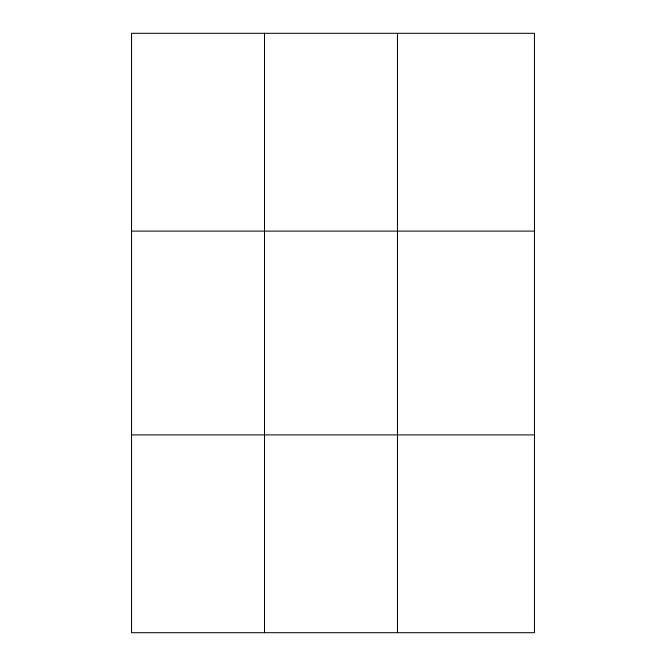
<?xml version="1.0" encoding="UTF-8"?>
<svg xmlns="http://www.w3.org/2000/svg" width="666" height="666" viewBox="0 0 666 666"><rect width="100%" height="100%" fill="white"/><g stroke="black" fill="none" stroke-linecap="round" stroke-linejoin="round"><path stroke-width="1" d="M264.502 632.7L264.502 33.3M397.469 632.7L397.469 33.3M131.543 231.102L534.457 231.102M131.543 434.898L534.457 434.898M534.457 618.572L534.457 632.7L131.543 632.7L131.543 33.3L534.457 33.3L534.457 618.572"/></g></svg>
